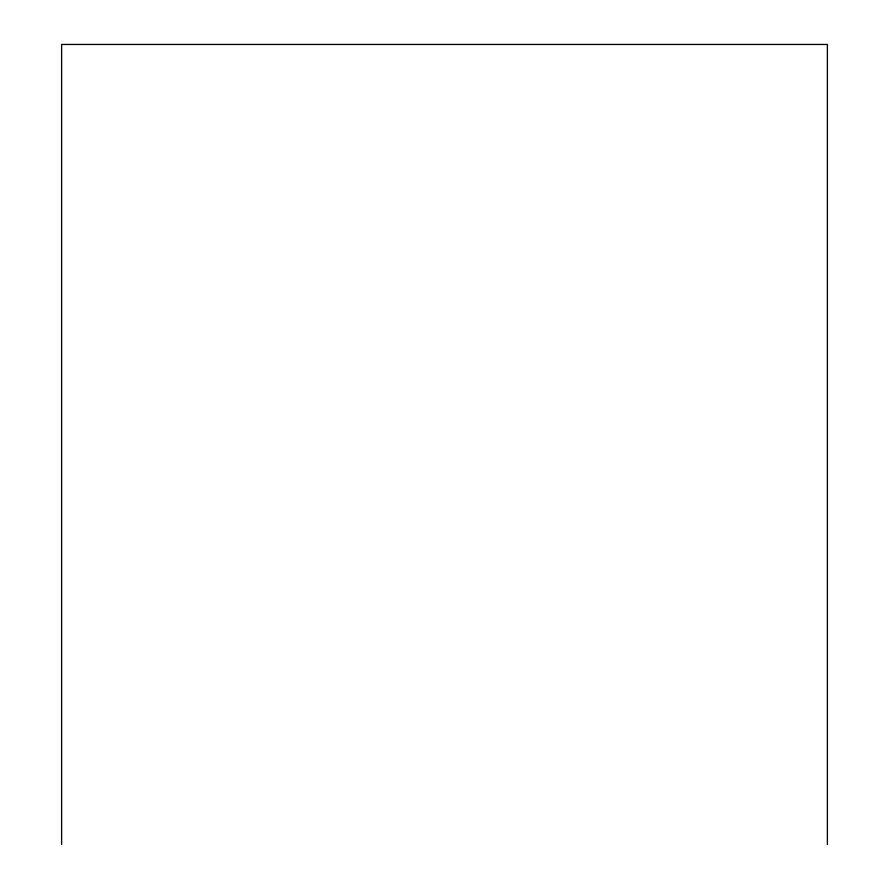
<?xml version="1.0" encoding="UTF-8"?>
<svg xmlns="http://www.w3.org/2000/svg" width="889" height="889" viewBox="0 0 889 889"><rect width="100%" height="100%" fill="white"/><g stroke="black" fill="none" stroke-linecap="round" stroke-linejoin="round"><path stroke-width="1.33" d="M827.381 844.55L827.381 44.45L61.619 44.45L61.619 844.55"/></g></svg>
